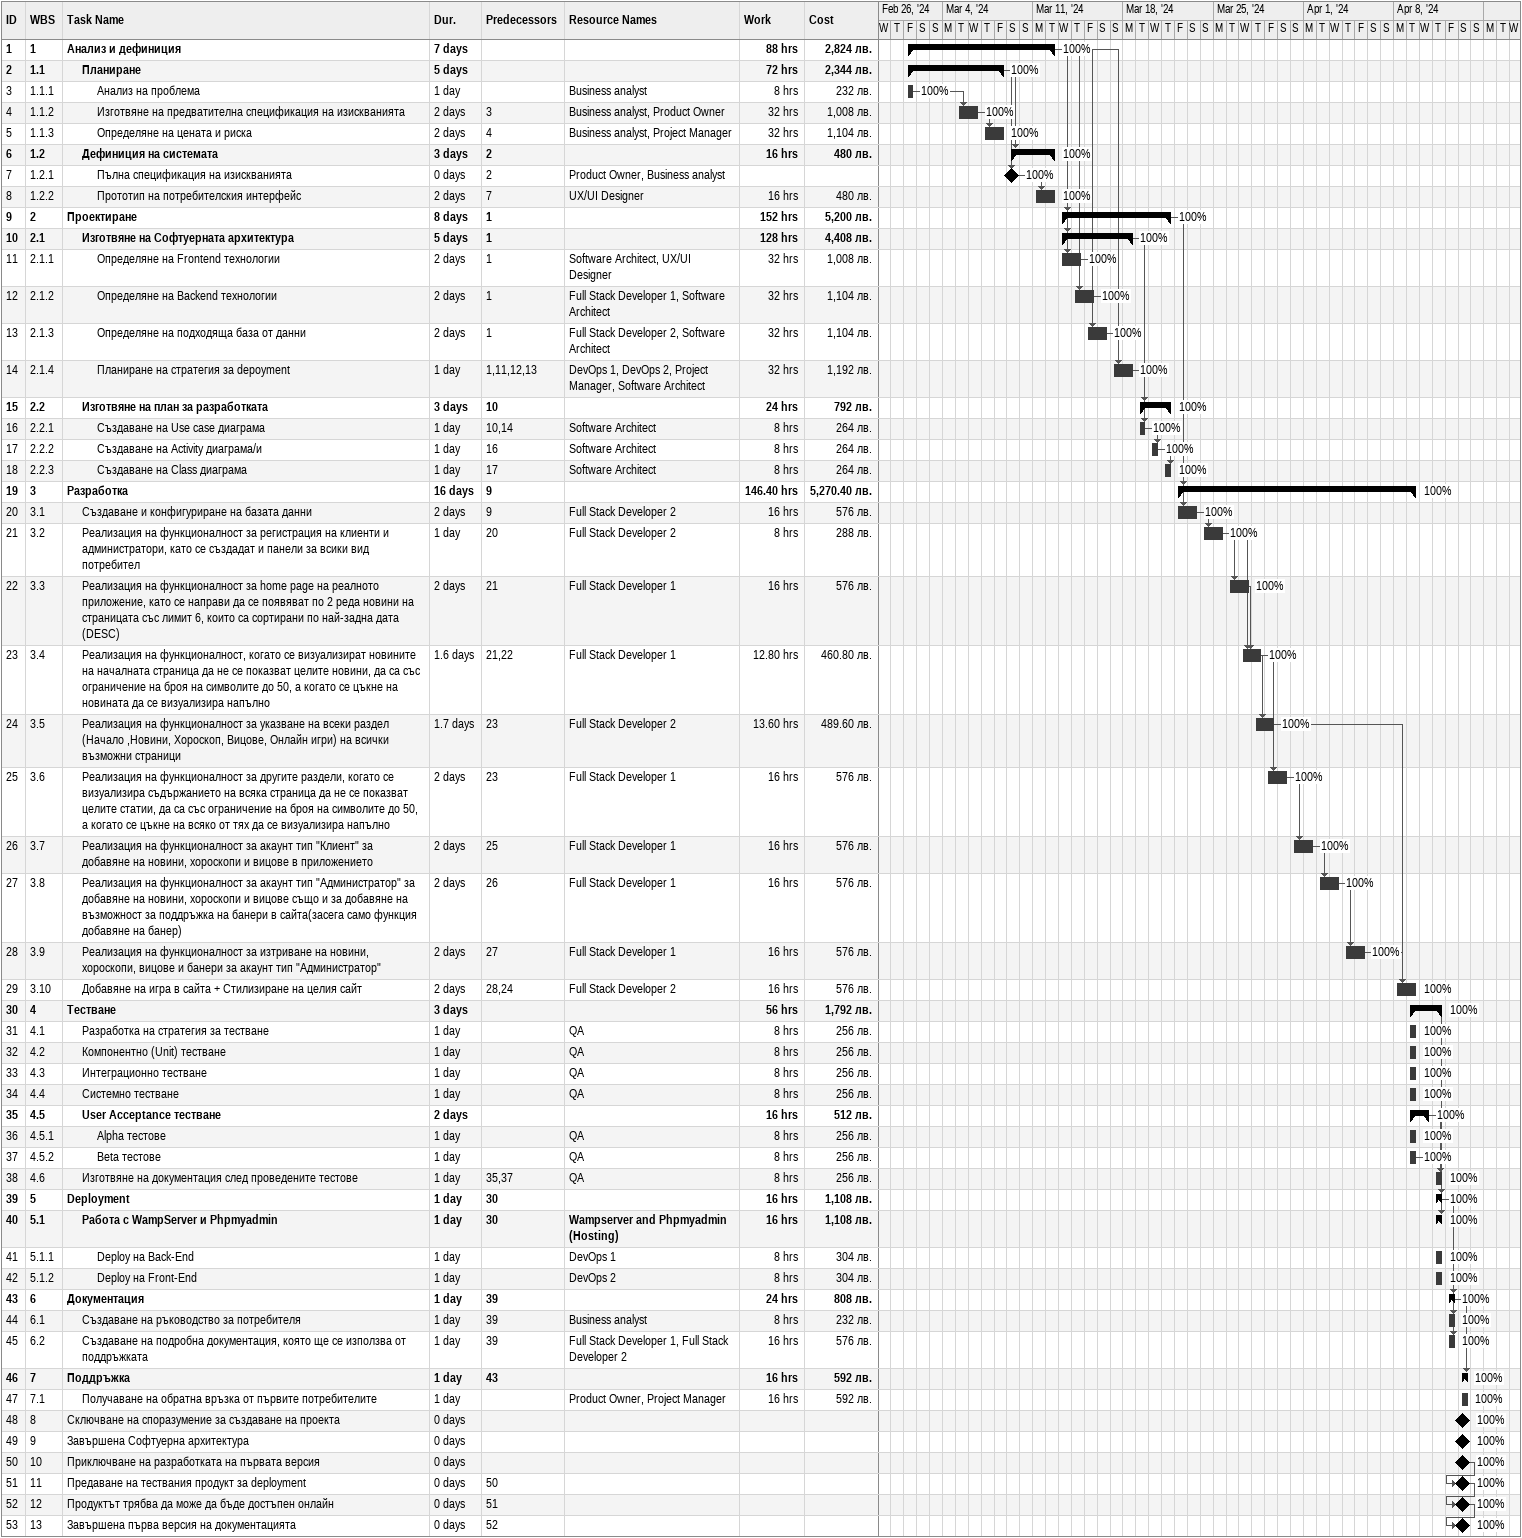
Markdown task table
| ID | WBS | Task | Duration | Start | Finish | Predecessors | Resources | % complete | Work (h) | Cost (лв.) |
|---|---|---|---|---|---|---|---|---|---|---|
| 1 | 1 | **Анализ и дефиниция** | 7d | 2024-03-01 | 2024-03-12 |  |  | 100 | 88 | 2824 |
| 2 | 1.1 | **Планиране** | 5d | 2024-03-01 | 2024-03-08 |  |  | 100 | 72 | 2344 |
| 3 | 1.1.1 | Анализ на проблема | 1d | 2024-03-01 | 2024-03-01 |  | Business analyst | 100 | 8 | 232 |
| 4 | 1.1.2 | Изготвяне на предватителна спецификация на изискванията | 2d | 2024-03-05 | 2024-03-06 | 3 | Business analyst, Product Owner | 100 | 32 | 1008 |
| 5 | 1.1.3 | Определяне на цената и риска | 2d | 2024-03-07 | 2024-03-08 | 4 | Business analyst, Project Manager | 100 | 32 | 1104 |
| 6 | 1.2 | **Дефиниция на системата** | 3d | 2024-03-09 | 2024-03-12 | 2 |  | 100 | 16 | 480 |
| 7 | 1.2.1 | Пълна спецификация на изискванията | 0d | 2024-03-09 | 2024-03-09 | 2 | Product Owner, Business analyst | 100 |  |  |
| 8 | 1.2.2 | Прототип на потребителския интерфейс | 2d | 2024-03-11 | 2024-03-12 | 7 | UX/UI Designer | 100 | 16 | 480 |
| 9 | 2 | **Проектиране** | 8d | 2024-03-13 | 2024-03-21 | 1 |  | 100 | 152 | 5200 |
| 10 | 2.1 | **Изготвяне на Софтуерната архитектура** | 5d | 2024-03-13 | 2024-03-18 | 1 |  | 100 | 128 | 4408 |
| 11 | 2.1.1 | Определяне на Frontend технологии | 2d | 2024-03-13 | 2024-03-14 | 1 | Software Architect, UX/UI Designer | 100 | 32 | 1008 |
| 12 | 2.1.2 | Определяне на Backend технологии | 2d | 2024-03-14 | 2024-03-15 | 1 | Full Stack Developer 1, Software Architect | 100 | 32 | 1104 |
| 13 | 2.1.3 | Определяне на подходяща база от данни | 2d | 2024-03-15 | 2024-03-16 | 1 | Full Stack Developer 2, Software Architect | 100 | 32 | 1104 |
| 14 | 2.1.4 | Планиране на стратегия за depoymеnt | 1d | 2024-03-17 | 2024-03-18 | 1, 11, 12, 13 | DevOps 1, DevOps 2, Project Manager, Software Architect | 100 | 32 | 1192 |
| 15 | 2.2 | **Изготвяне на план за разработката** | 3d | 2024-03-19 | 2024-03-21 | 10 |  | 100 | 24 | 792 |
| 16 | 2.2.1 | Създаване на Use case диаграма | 1d | 2024-03-19 | 2024-03-19 | 10, 14 | Software Architect | 100 | 8 | 264 |
| 17 | 2.2.2 | Създаване на Activity диаграма/и | 1d | 2024-03-20 | 2024-03-20 | 16 | Software Architect | 100 | 8 | 264 |
| 18 | 2.2.3 | Създаване на Class диаграма | 1d | 2024-03-21 | 2024-03-21 | 17 | Software Architect | 100 | 8 | 264 |
| 19 | 3 | **Разработка** | 16d | 2024-03-22 | 2024-04-09 | 9 |  | 100 | 146.40 | 5270.40 |
| 20 | 3.1 | Създаване и конфигуриране на базата данни | 2d | 2024-03-22 | 2024-03-23 | 9 | Full Stack Developer 2 | 100 | 16 | 576 |
| 21 | 3.2 | Реализация на функционалност за регистрация на клиенти и администратори, като се създадат и панели за всики вид потребител | 1d | 2024-03-24 | 2024-03-25 | 20 | Full Stack Developer 2 | 100 | 8 | 288 |
| 22 | 3.3 | Реализация на функционалност за home page на реалното приложение, като се направи да се появяват по 2 реда новини на страницата със лимит 6, които са сортирани по най-задна дата (DESC) | 2d | 2024-03-26 | 2024-03-27 | 21 | Full Stack Developer 1 | 100 | 16 | 576 |
| 23 | 3.4 | Реализация на функционалност, когато се визуализират новините на началната страница да не се показват целите новини, да са със ограничение на броя на символите до 50, а когато се цъкне на новината да се визуализира напълно | 1.6d | 2024-03-27 | 2024-03-28 | 21, 22 | Full Stack Developer 1 | 100 | 12.80 | 460.80 |
| 24 | 3.5 | Реализация на функционалност за указване на всеки раздел (Начало ,Новини, Хороскоп, Вицове, Онлайн игри) на всички възможни страници | 1.7d | 2024-03-28 | 2024-03-29 | 23 | Full Stack Developer 2 | 100 | 13.60 | 489.60 |
| 25 | 3.6 | Реализация на функционалност за другите раздели, когато се визуализира съдържанието на всяка страница да не се показват целите статии, да са със ограничение на броя на символите до 50, а когато се цъкне на всяко от тях да се визуализира напълно | 2d | 2024-03-29 | 2024-03-30 | 23 | Full Stack Developer 1 | 100 | 16 | 576 |
| 26 | 3.7 | Реализация на функционалност за акаунт тип "Клиент" за добавяне на новини, хороскопи и вицове в приложението | 2d | 2024-03-31 | 2024-04-01 | 25 | Full Stack Developer 1 | 100 | 16 | 576 |
| 27 | 3.8 | Реализация на функционалност за акаунт тип "Администратор" за добавяне на новини, хороскопи и вицове също и за добавяне на възможност за поддръжка на банери в сайта(засега само функция добавяне на банер) | 2d | 2024-04-02 | 2024-04-03 | 26 | Full Stack Developer 1 | 100 | 16 | 576 |
| 28 | 3.9 | Реализация на функционалност за изтриване на новини, хороскопи, вицове и банери за акаунт тип "Администратор" | 2d | 2024-04-04 | 2024-04-05 | 27 | Full Stack Developer 1 | 100 | 16 | 576 |
| 29 | 3.10 | Добавяне на игра в сайта + Стилизиране на целия сайт | 2d | 2024-04-08 | 2024-04-09 | 28, 24 | Full Stack Developer 2 | 100 | 16 | 576 |
| 30 | 4 | **Тестване** | 3d | 2024-04-09 | 2024-04-11 |  |  | 100 | 56 | 1792 |
| 31 | 4.1 | Разработка на стратегия за тестване | 1d | 2024-04-09 | 2024-04-09 |  | QA | 100 | 8 | 256 |
| 32 | 4.2 | Компонентно (Unit) тестване | 1d | 2024-04-09 | 2024-04-09 |  | QA | 100 | 8 | 256 |
| 33 | 4.3 | Интеграционно тестване | 1d | 2024-04-09 | 2024-04-09 |  | QA | 100 | 8 | 256 |
| 34 | 4.4 | Системно тестване | 1d | 2024-04-09 | 2024-04-09 |  | QA | 100 | 8 | 256 |
| 35 | 4.5 | **User Acceptance тестване** | 2d | 2024-04-09 | 2024-04-10 |  |  | 100 | 16 | 512 |
| 36 | 4.5.1 | Alpha тестове | 1d | 2024-04-09 | 2024-04-09 |  | QA | 100 | 8 | 256 |
| 37 | 4.5.2 | Beta тестове | 1d | 2024-04-09 | 2024-04-09 |  | QA | 100 | 8 | 256 |
| 38 | 4.6 | Изготвяне на документация след проведените тестове | 1d | 2024-04-11 | 2024-04-11 | 35, 37 | QA | 100 | 8 | 256 |
| 39 | 5 | **Deployment** | 1d | 2024-04-11 | 2024-04-11 | 30 |  | 100 | 16 | 1108 |
| 40 | 5.1 | **Работа с WampServer и Phpmyadmin** | 1d | 2024-04-11 | 2024-04-11 | 30 | Wampserver and Phpmyadmin (Hosting) | 100 | 16 | 1108 |
| 41 | 5.1.1 | Deploy на Back-End | 1d | 2024-04-11 | 2024-04-11 |  | DevOps 1 | 100 | 8 | 304 |
| 42 | 5.1.2 | Deploy на Front-End | 1d | 2024-04-11 | 2024-04-11 |  | DevOps 2 | 100 | 8 | 304 |
| 43 | 6 | **Документация** | 1d | 2024-04-12 | 2024-04-12 | 39 |  | 100 | 24 | 808 |
| 44 | 6.1 | Създаване на ръководство за потребителя | 1d | 2024-04-12 | 2024-04-12 | 39 | Business analyst | 100 | 8 | 232 |
| 45 | 6.2 | Създаване на подробна документация, която ще се използва от поддръжката | 1d | 2024-04-12 | 2024-04-12 | 39 | Full Stack Developer 1, Full Stack Developer 2 | 100 | 16 | 576 |
| 46 | 7 | **Поддръжка** | 1d | 2024-04-13 | 2024-04-13 | 43 |  | 100 | 16 | 592 |
| 47 | 7.1 | Получаване на обратна връзка от първите потребителите | 1d | 2024-04-13 | 2024-04-13 |  | Product Owner, Project Manager | 100 | 16 | 592 |
| 48 | 8 | Сключване на споразумение за създаване на проекта | 0d | 2024-04-13 | 2024-04-13 |  |  | 100 |  |  |
| 49 | 9 | Завършена Софтуерна архитектура | 0d | 2024-04-13 | 2024-04-13 |  |  | 100 |  |  |
| 50 | 10 | Приключване на разработката на първата версия | 0d | 2024-04-13 | 2024-04-13 |  |  | 100 |  |  |
| 51 | 11 | Предаване на тествания продукт за deployment | 0d | 2024-04-13 | 2024-04-13 | 50 |  | 100 |  |  |
| 52 | 12 | Продуктът трябва да може да бъде достъпен онлайн | 0d | 2024-04-13 | 2024-04-13 | 51 |  | 100 |  |  |
| 53 | 13 | Завършена първа версия на документацията | 0d | 2024-04-13 | 2024-04-13 | 52 |  | 100 |  |  |
